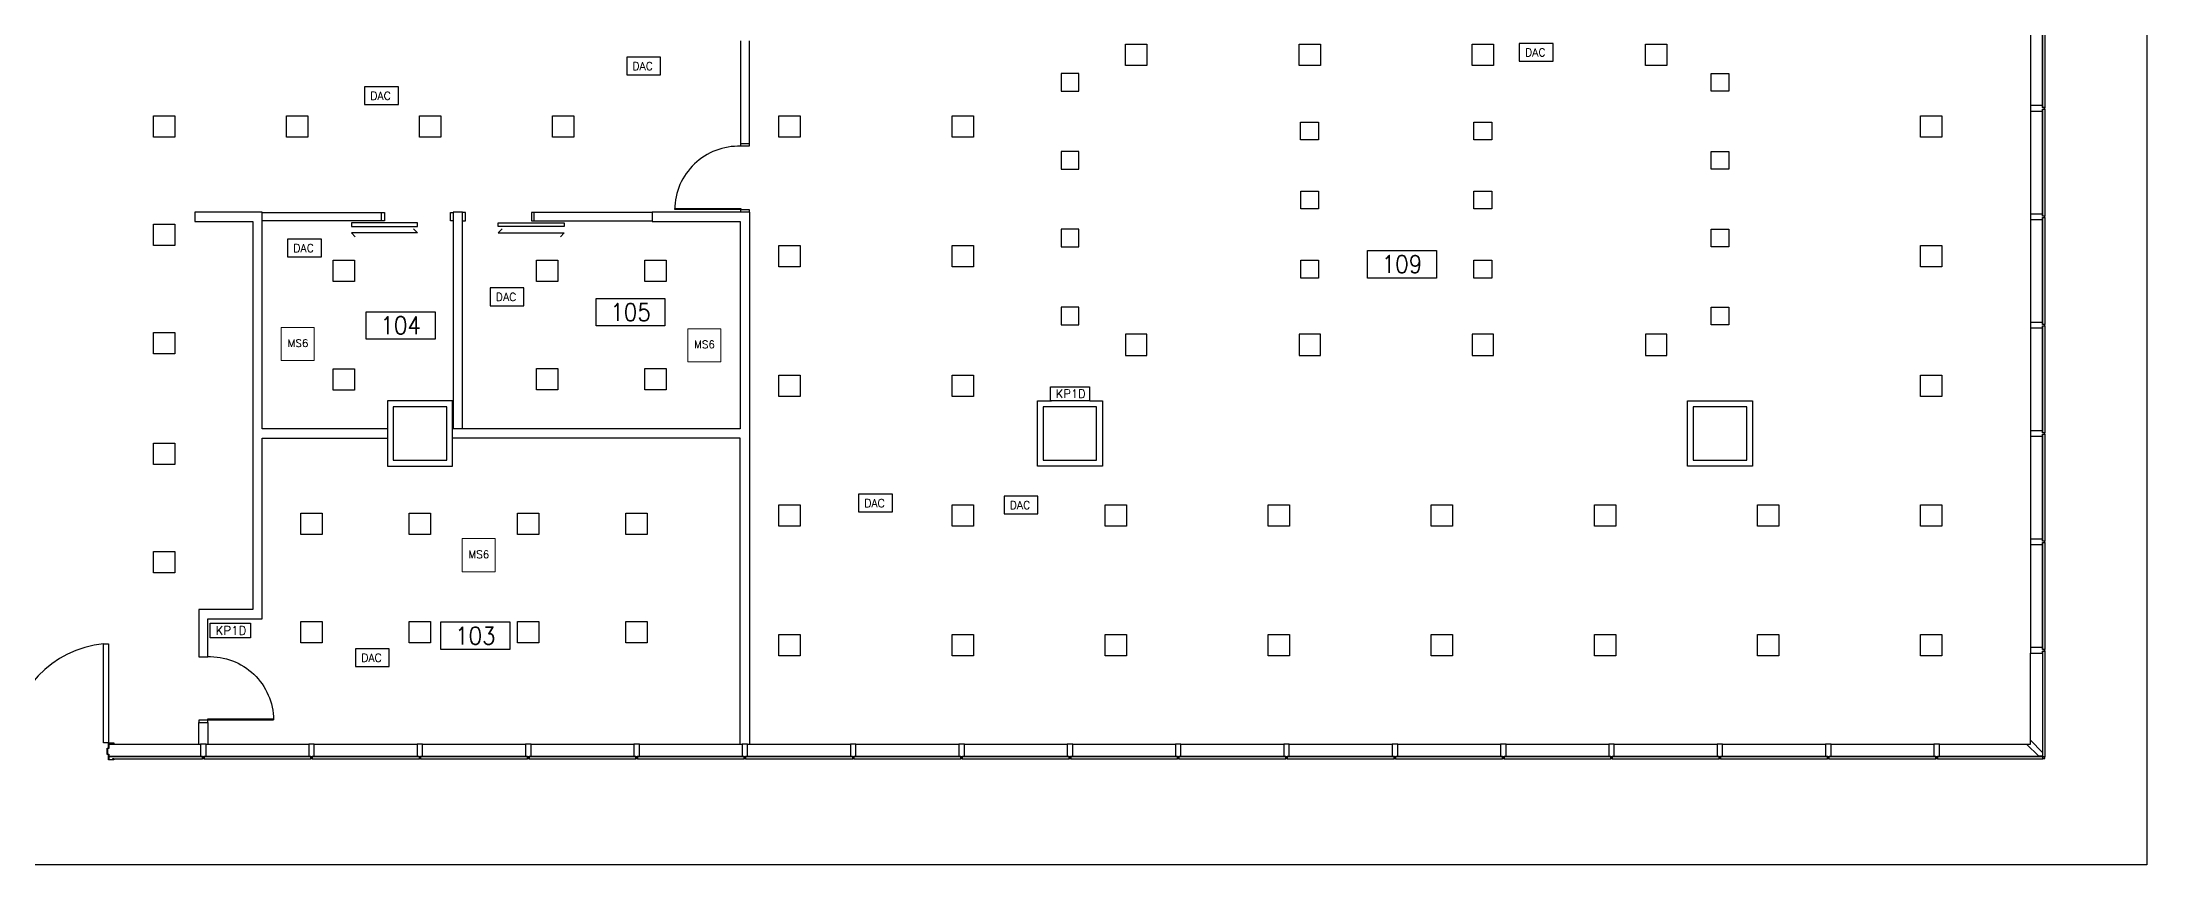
# Model space of a CAD drawing. Header units: feet. Extents: x 0 to 2667, y 0 to 2073.
# Drawn here: x 1483 to 2667, y 0 to 463 of the extents above; entities that cross this region are included whole.
import ezdxf
from ezdxf.enums import TextEntityAlignment as Align

# ---------------------------------------------------------------- set-up
doc = ezdxf.new("R2010")
doc.units = ezdxf.units.FT
doc.header["$LTSCALE"] = 400
doc.header["$MEASUREMENT"] = 0
doc.set_wipeout_variables(frame=1)
doc.layers.get('0').update_dxf_attribs({"color": 255})
for name, color, linetype in [('Doors', 7, 'Continuous'), ('FLT-FIXTURES', 3, 'Continuous'), ('FLT-PERIPHERALS', 6, 'Continuous')]:
    doc.layers.add(name, color=color, linetype=linetype)
doc.styles.add('MB M light', font='romans.shx', dxfattribs={"width": 0.9})
doc.styles.add('SIMPLEX', font='simplex.shx')
doc.styles.get("Standard").update_dxf_attribs({"font": 'romans.shx'})

# ---------------------------------------------------------------- blocks, each defined once
blk = doc.blocks.new('RecMullion')
for p, q in [((74048, -15082), (74048, -16507)), ((74216, -16507), (74216, -15082))]:
    blk.add_line(p, q)
blk = doc.blocks.new('Mullion')
for p, q in [((-37.5, 6), (-37.5, 174)), ((-37.5, 174), (37.5, 174)), ((-9.5, 6), (-37.5, 6)), ((-9.5, -26), (-9.5, 6)), ((37.5, 6), (9.5, 6)), ((9.5, 6), (9.5, -26)), ((37.5, 174), (37.5, 6)), ((9.5, -26), (-9.5, -26))]:
    blk.add_line(p, q)
blk = doc.blocks.new('Mullion-Corner')
for p, q in [((-174, 174), (-227, 174)), ((-227, 174), (-59, 6)), ((-6, 59), (-174, 227)), ((-174, 227), (-174, 174)), ((-59, 6), (-6, 6)), ((-6, 6), (-6, 59))]:
    blk.add_line(p, q)
blk.add_lwpolyline([(26, -26), (0, -26), (0, 0), (26, 0)], close=True)
blk = doc.blocks.new('MB M room tag')
at = {"style": 'MB M light', "width": 0.9}
for tag, p in [('ROOM2', (0, 8.07)), ('AREA2', (0, -4.24))]:
    blk.add_attdef(tag, text='', height=1.75, dxfattribs=at).set_placement(p, align=Align.MIDDLE)
blk.add_wipeout([(-4.76, 3.81), (-4.76, 0), (4.76, 0), (4.76, 3.81)])
blk.add_lwpolyline([(-4.76, 3.81), (4.76, 3.81), (4.76, 0), (-4.76, 0)], close=True)
for tag, p in [('ROOM1', (0, 5.5)), ('AREA1', (0, -1.67))]:
    blk.add_attdef(tag, text='', height=1.75, dxfattribs=at).set_placement(p, align=Align.MIDDLE)
blk.add_attdef('0000', text='', height=2.41, dxfattribs=at).set_placement((0, 1.9), align=Align.MIDDLE_CENTER)
blk = doc.blocks.new('GLASS DOOR 36')
at = {"layer": 'Doors'}
blk.add_lwpolyline([(165364, 113193), (165364, 114107), (165374, 114107), (165374, 113193)], close=True, dxfattribs=at)
blk.add_arc((165355, 113225), 883, 357.9321, 89.4535, dxfattribs=at)
blk = doc.blocks.new('FLT-DAC')
at = {"layer": 'FLT-FIXTURES', "insert": (3.2, 7.2), "char_height": 4.5, "attachment_point": 1, "bg_fill": 2}
blk.add_mtext('DAC', dxfattribs=at)
at = {"layer": 'FLT-FIXTURES'}
blk.add_lwpolyline([(0, 0), (19, 0), (19, 10), (0, 10)], close=True, dxfattribs=at)
blk = doc.blocks.new('FLT-MS6')
at = {"layer": 'FLT-PERIPHERALS', "lineweight": 0}
blk.add_lwpolyline([(0, 0), (18.6, 0), (18.6, 18.6), (0, 18.6)], close=True, dxfattribs=at)
at = {"layer": 'FLT-PERIPHERALS', "insert": (3.6, 11.9), "char_height": 4.27, "attachment_point": 1, "style": 'SIMPLEX'}
blk.add_mtext('MS6', dxfattribs=at)
blk = doc.blocks.new('FLT-KP1D')
at = {"layer": 'FLT-PERIPHERALS', "insert": (3.1, 6.6), "char_height": 4.87, "attachment_point": 1, "bg_fill": 2}
blk.add_mtext('KP1D', dxfattribs=at)
at = {"layer": 'FLT-PERIPHERALS'}
blk.add_lwpolyline([(0, 8.3), (22.7, 8.3), (22.7, 0), (0, 0)], close=True, dxfattribs=at)
blk = doc.blocks.new('FLT-KP2D')
at = {"layer": 'FLT-PERIPHERALS', "insert": (3, 6.4), "char_height": 4.72, "attachment_point": 1, "bg_fill": 2}
blk.add_mtext('KP1D', dxfattribs=at)
at = {"layer": 'FLT-PERIPHERALS'}
blk.add_lwpolyline([(0, 8), (22, 8), (22, 0), (0, 0)], close=True, dxfattribs=at)
blk = doc.blocks.new('FLT-LT6-DUMMY')
at = {"layer": 'FLT-FIXTURES'}
blk.add_lwpolyline([(0, 12), (12, 12), (12, 0), (0, 0)], close=True, dxfattribs=at)
blk = doc.blocks.new('FLT-LT7-DUMMY')
at = {"layer": 'FLT-FIXTURES'}
blk.add_lwpolyline([(0, 12), (12, 12), (12, 0), (0, 0)], close=True, dxfattribs=at)
blk = doc.blocks.new('FLT-LT4')
at = {"layer": 'FLT-FIXTURES'}
blk.add_lwpolyline([(0, 10), (10, 10), (10, 0), (0, 0)], close=True, dxfattribs=at)
blk = doc.blocks.new('Two Doors')
blk.add_lwpolyline([(-35.3, 37.12), (-37.12, 37.12), (-37.12, 0), (-35.3, 0), (-35.3, 37.12, -0.37165), (0, 0, -0.37165), (35.3, 37.12), (35.3, 0), (37.12, 0), (39.15, 0), (39.15, -0.49), (38.75, -0.49), (38.75, -0.37), (39.03, -0.37), (39.03, -0.12), (37.24, -0.12), (37.24, -2.11), (36.72, -2.11), (36.72, -4.22), (37.24, -4.22), (37.24, -6.21), (39.03, -6.21), (39.03, -5.97), (38.75, -5.97), (38.75, -5.85), (39.15, -5.85), (39.15, -6.34), (37.12, -6.34), (37.12, -4.35), (36.59, -4.35), (36.59, -1.99), (37.12, -1.99), (37.12, 0), (37.12, 37.12), (35.3, 37.12)], format="xyb")
blk.add_lwpolyline([(-37.12, -1.99), (-37.12, 0), (-39.15, 0), (-39.15, -0.49), (-38.75, -0.49), (-38.75, -0.37), (-39.03, -0.37), (-39.03, -0.12), (-37.24, -0.12), (-37.24, -2.11), (-36.72, -2.11), (-36.72, -4.22), (-37.24, -4.22), (-37.24, -6.21), (-39.03, -6.21), (-39.03, -5.97), (-38.75, -5.97), (-38.75, -5.85), (-39.15, -5.85), (-39.15, -6.34), (-37.12, -6.34), (-37.12, -4.35), (-36.59, -4.35), (-36.59, -1.99)], close=True)

msp = doc.modelspace()

# ---------------------------------------------------------------- linework, layer by layer
at = {"color": 255}
for p, q in [((2601.2, 70), (2601.2, 119.1)), ((2608, 119.1), (2608, 63.2)), ((1520.3, 67.8), (1572.1, 67.8)), ((1572.1, 61), (1520.5, 61)), ((2549.9, 67.8), (2599, 67.8)), ((2605.8, 61), (2549.9, 61))]:
    msp.add_line(p, q, dxfattribs=at)
for points in [[(2609.3, 485.8), (2609.3, 425.6), (2608.2, 425.6), (2608.2, 485.8)], [(2609.3, 424.9), (2609.3, 364.7), (2608.2, 364.7), (2608.2, 424.9)], [(1875.9, 405.5), (1880.6, 405.5), (1880.6, 404), (1875.9, 404)], [(1694, 358.9), (1694, 361), (1656.9, 361), (1656.9, 358.9)], [(1673.9, 366.7), (1675.5, 366.7), (1675.5, 362), (1673.9, 362)], [(1739.5, 358.9), (1739.5, 361), (1776.6, 361), (1776.6, 358.9)], [(1759.6, 366.7), (1758.1, 366.7), (1758.1, 362), (1759.6, 362)], [(2609.3, 363.9), (2609.3, 303.8), (2608.2, 303.8), (2608.2, 363.9)], [(2609.3, 303), (2609.3, 242.9), (2608.2, 242.9), (2608.2, 303)], [(1713.7, 260.8), (1677.2, 260.8), (1677.2, 224.2), (1713.7, 224.2)], [(2079.3, 260.8), (2079.3, 224.2), (2042.7, 224.2), (2042.7, 260.8)], [(2444.8, 260.8), (2444.8, 224.2), (2408.3, 224.2), (2408.3, 260.8)], [(1710.5, 257.5), (1680.4, 257.5), (1680.4, 227.5), (1710.5, 227.5)], [(2441.6, 257.5), (2411.5, 257.5), (2411.5, 227.5), (2441.6, 227.5)], [(2609.3, 242.1), (2609.3, 181.9), (2608.2, 181.9), (2608.2, 242.1)], [(2609.3, 181.2), (2609.3, 121), (2608.2, 121), (2608.2, 181.2)], [(2609.3, 60.8), (2548.8, 60.8), (2548.8, 59.7), (2608.2, 59.7), (2608.2, 120.3), (2609.3, 120.3)], [(1574, 59.7), (1634.1, 59.7), (1634.1, 60.8), (1574, 60.8)], [(1634.9, 59.7), (1695.1, 59.7), (1695.1, 60.8), (1634.9, 60.8)], [(1695.8, 59.7), (1756, 59.7), (1756, 60.8), (1695.8, 60.8)], [(1756.8, 59.7), (1816.9, 59.7), (1816.9, 60.8), (1756.8, 60.8)], [(1817.7, 59.7), (1877.8, 59.7), (1877.8, 60.8), (1817.7, 60.8)], [(1878.6, 59.7), (1938.8, 59.7), (1938.8, 60.8), (1878.6, 60.8)], [(1939.5, 59.7), (1999.7, 59.7), (1999.7, 60.8), (1939.5, 60.8)], [(2000.4, 59.7), (2060.6, 59.7), (2060.6, 60.8), (2000.4, 60.8)], [(2061.4, 59.7), (2121.5, 59.7), (2121.5, 60.8), (2061.4, 60.8)], [(2122.3, 59.7), (2182.4, 59.7), (2182.4, 60.8), (2122.3, 60.8)], [(2183.2, 59.7), (2243.4, 59.7), (2243.4, 60.8), (2183.2, 60.8)], [(2244.1, 59.7), (2304.3, 59.7), (2304.3, 60.8), (2244.1, 60.8)], [(2305.1, 59.7), (2365.2, 59.7), (2365.2, 60.8), (2305.1, 60.8)], [(2366, 59.7), (2426.1, 59.7), (2426.1, 60.8), (2366, 60.8)], [(2426.9, 59.7), (2487.1, 59.7), (2487.1, 60.8), (2426.9, 60.8)], [(2487.8, 59.7), (2548, 59.7), (2548, 60.8), (2487.8, 60.8)]]:
    msp.add_lwpolyline(points, close=True, dxfattribs=at)
for points in [[(1875.9, 405.5), (1875.9, 463.2)], [(1880.5, 463.2), (1880.5, 405.5)], [(1719.4, 245.1), (1719.4, 367), (1714.1, 367), (1714.1, 245.1)], [(1875.9, 367), (1875.9, 368.5), (1880.6, 368.5), (1880.6, 367)], [(1606.7, 366.7), (1675.5, 366.7)], [(1675.5, 362), (1606.7, 362)], [(1691.8, 357.5), (1694, 355.3), (1656.9, 355.3), (1659.1, 353.1)], [(1714.1, 362), (1712.6, 362), (1712.6, 366.7), (1714.1, 366.7)], [(1719.4, 362), (1721, 362), (1721, 366.7), (1719.4, 366.7)], [(1741.7, 357.5), (1739.5, 355.3), (1776.6, 355.3), (1774.5, 353.1)], [(1826, 366.7), (1758.1, 366.7)], [(1758.1, 362), (1826, 362)], [(1571, 67.8), (1571, 80), (1576.2, 80), (1576.2, 67.8)], [(1571.3, 80), (1571.3, 81.6), (1575.9, 81.6), (1575.9, 80)], [(1523.4, 59.7), (1573.2, 59.7), (1573.2, 60.8), (1520.5, 60.8)]]:
    msp.add_lwpolyline(points, dxfattribs=at)

# ---------------------------------------------------------------- block references
at = {"color": 255, "yscale": 0.0406158, "zscale": 0.0406158}
for name, p, xscale, rotation in [('RecMullion', (5615.5, -185.8), 0.0406158, 180), ('RecMullion', (5615.5, -246.7), 0.0406158, 180), ('RecMullion', (5615.5, -307.6), 0.0406158, 180), ('RecMullion', (5615.5, -368.6), 0.0406158, 180), ('RecMullion', (5615.5, -429.5), 0.0406158, 180), ('RecMullion', (5615.5, -490.4), 0.0406158, 180), ('RecMullion', (2245.6, -2946.5), -0.0406158, 270), ('RecMullion', (2306.5, -2946.5), -0.0406158, 270), ('RecMullion', (2367.4, -2946.5), -0.0406158, 270), ('RecMullion', (2428.3, -2946.5), -0.0406158, 270), ('RecMullion', (2489.3, -2946.5), -0.0406158, 270), ('RecMullion', (2550.2, -2946.5), -0.0406158, 270), ('RecMullion', (2611.1, -2946.5), -0.0406158, 270), ('RecMullion', (2672, -2946.5), -0.0406158, 270), ('RecMullion', (2733, -2946.5), -0.0406158, 270), ('RecMullion', (2793.9, -2946.5), -0.0406158, 270), ('RecMullion', (2854.8, -2946.5), -0.0406158, 270), ('RecMullion', (2915.7, -2946.5), -0.0406158, 270), ('RecMullion', (2976.7, -2946.5), -0.0406158, 270), ('RecMullion', (3037.6, -2946.5), -0.0406158, 270), ('RecMullion', (3098.5, -2946.5), -0.0406158, 270), ('RecMullion', (3159.4, -2946.5), -0.0406158, 270), ('Mullion-Corner', (2608.2, 60.8), -0.0406158, 90)]:
    msp.add_blockref(name, p, dxfattribs=dict(at, xscale=xscale, rotation=rotation))
at = {"color": 255, "extrusion": (0, 0, -1), "xscale": 0.0406158, "yscale": 0.0406158, "zscale": 0.0406158, "rotation": 270}
for p in [(-2608.2, 425.3), (-2608.2, 364.3), (-2608.2, 303.4), (-2608.2, 242.5), (-2608.2, 181.6), (-2608.2, 120.6)]:
    msp.add_blockref('Mullion', p, dxfattribs=at)
at = {"color": 255}
ref = msp.add_blockref('MB M room tag', (2247.7, 329.9), dxfattribs=dict(at, xscale=4.06158, yscale=4.06158, zscale=4.06158))
ref.add_attrib('0000', '109', dxfattribs={"height": 9.81, "style": 'MB M light', "width": 0.9}).set_placement((2247.7, 337.7), align=Align.MIDDLE_CENTER)
ref = msp.add_blockref('MB M room tag', (1684.6, 295.5), dxfattribs=dict(at, xscale=4.06158, yscale=4.06158, zscale=4.06158))
ref.add_attrib('0000', '104', dxfattribs={"height": 9.81, "style": 'MB M light', "width": 0.9}).set_placement((1684.6, 303.3), align=Align.MIDDLE_CENTER)
ref = msp.add_blockref('MB M room tag', (1813.9, 303), dxfattribs=dict(at, xscale=4.06158, yscale=4.06158, zscale=4.06158))
ref.add_attrib('0000', '105', dxfattribs={"height": 9.81, "style": 'MB M light', "width": 0.9}).set_placement((1813.9, 310.7), align=Align.MIDDLE_CENTER)
ref = msp.add_blockref('MB M room tag', (1726.6, 121.1), dxfattribs=dict(at, xscale=4.06158, yscale=4.06158, zscale=4.06158))
ref.add_attrib('0000', '103', dxfattribs={"height": 9.81, "style": 'MB M light', "width": 0.9}).set_placement((1726.6, 128.8), align=Align.MIDDLE_CENTER)
at = {"color": 255, "extrusion": (0, 0, -1), "xscale": 0.0406158, "yscale": 0.0406158, "zscale": 0.0406158}
for p in [(-1573.6, 60.8), (-1634.5, 60.8), (-1695.4, 60.8), (-1756.4, 60.8), (-1817.3, 60.8), (-1878.2, 60.8), (-1939.1, 60.8), (-2000.1, 60.8), (-2061, 60.8), (-2121.9, 60.8), (-2182.8, 60.8), (-2243.8, 60.8), (-2304.7, 60.8), (-2365.6, 60.8), (-2426.5, 60.8), (-2487.5, 60.8), (-2548.4, 60.8)]:
    msp.add_blockref('Mullion', p, dxfattribs=at)
at = {"layer": 'Doors', "color": 255, "lineweight": 0, "yscale": 0.0406158, "zscale": 0.0406158}
for p, xscale, rotation in [((6473.3, -6347.9), 0.0406158, 89.99999999999999), ((-3021.5, -6634.8), -0.0406158, 270)]:
    msp.add_blockref('GLASS DOOR 36', p, dxfattribs=dict(at, xscale=xscale, rotation=rotation))
at = {"layer": 'Doors', "color": 255, "lineweight": 0, "xscale": -1.5, "yscale": 1.5, "zscale": 1.5}
msp.add_blockref('Two Doors', (1464.6, 68.6), dxfattribs=at)
at = {"layer": 'FLT-FIXTURES'}
for p in [(2313.7, 451.8), (1811.7, 444.1), (1664.3, 427.4), (1621, 341.8), (1734.9, 314.3), (1942.1, 198.4), (2023.9, 197.3), (1659.2, 111.5)]:
    msp.add_blockref('FLT-DAC', p, dxfattribs=at)
at = {"layer": 'FLT-FIXTURES', "rotation": 270}
for name, p in [('FLT-LT7-DUMMY', (2092.3, 461.3, 0)), ('FLT-LT7-DUMMY', (2189.8, 461.3, 0)), ('FLT-LT7-DUMMY', (2287.2, 461.3, 0)), ('FLT-LT7-DUMMY', (2384.7, 461.3, 0)), ('FLT-LT4', (2421.5, 444.9)), ('FLT-LT6-DUMMY', (1545.6, 421.1)), ('FLT-LT6-DUMMY', (1620.4, 421.1)), ('FLT-LT6-DUMMY', (1695.2, 421.1)), ('FLT-LT6-DUMMY', (1770, 421.1)), ('FLT-LT6-DUMMY', (1897.3, 421.1, 0)), ('FLT-LT7-DUMMY', (1994.8, 421.1, 0)), ('FLT-LT4', (2190.7, 417.6, 0)), ('FLT-LT4', (2288.2, 417.6, 0)), ('FLT-LT6-DUMMY', (2539.4, 421.1)), ('FLT-LT4', (2421.5, 401.1)), ('FLT-LT4', (2190.8, 378.8, 0)), ('FLT-LT4', (2288.2, 378.8, 0)), ('FLT-LT6-DUMMY', (1545.6, 360.2)), ('FLT-LT4', (2421.5, 357.4)), ('FLT-LT6-DUMMY', (1897.3, 348.2, 0)), ('FLT-LT7-DUMMY', (1994.8, 348.2, 0)), ('FLT-LT6-DUMMY', (2539.4, 348.2)), ('FLT-LT6-DUMMY', (1646.7, 339.9)), ('FLT-LT6-DUMMY', (1760.9, 340)), ('FLT-LT6-DUMMY', (1821.9, 340)), ('FLT-LT4', (2190.8, 339.9, 0)), ('FLT-LT4', (2288.2, 339.9, 0)), ('FLT-LT4', (2421.5, 313.6)), ('FLT-LT6-DUMMY', (1545.6, 299.3)), ('FLT-LT6-DUMMY', (1646.7, 278.9)), ('FLT-LT6-DUMMY', (1760.9, 279)), ('FLT-LT6-DUMMY', (1821.9, 279)), ('FLT-LT6-DUMMY', (1897.3, 275.3, 0)), ('FLT-LT7-DUMMY', (1994.8, 275.3)), ('FLT-LT6-DUMMY', (2539.4, 275.3)), ('FLT-LT6-DUMMY', (1545.6, 237.1)), ('FLT-LT6-DUMMY', (1897.3, 202.4)), ('FLT-LT7-DUMMY', (1994.8, 202.4, 0)), ('FLT-LT6-DUMMY', (2080.8, 202.4)), ('FLT-LT6-DUMMY', (2172.5, 202.4)), ('FLT-LT6-DUMMY', (2264.2, 202.4)), ('FLT-LT6-DUMMY', (2356, 202.4)), ('FLT-LT6-DUMMY', (2447.7, 202.4)), ('FLT-LT6-DUMMY', (2539.4, 202.4)), ('FLT-LT6-DUMMY', (1628.4, 197.7)), ('FLT-LT6-DUMMY', (1689.4, 197.7)), ('FLT-LT6-DUMMY', (1750.3, 197.7)), ('FLT-LT6-DUMMY', (1811.2, 197.7)), ('FLT-LT6-DUMMY', (1545.6, 176.2)), ('FLT-LT6-DUMMY', (1628.4, 136.8)), ('FLT-LT6-DUMMY', (1689.4, 136.8)), ('FLT-LT6-DUMMY', (1811.2, 136.8)), ('FLT-LT6-DUMMY', (1897.3, 129.5)), ('FLT-LT7-DUMMY', (1994.8, 129.5, 0)), ('FLT-LT6-DUMMY', (2080.8, 129.5)), ('FLT-LT6-DUMMY', (2172.5, 129.5)), ('FLT-LT6-DUMMY', (2264.2, 129.5)), ('FLT-LT6-DUMMY', (2356, 129.5)), ('FLT-LT6-DUMMY', (2447.7, 129.5)), ('FLT-LT6-DUMMY', (2539.4, 129.5))]:
    msp.add_blockref(name, p, dxfattribs=at)
at = {"layer": 'FLT-FIXTURES', "xscale": -1}
for name, p, rotation in [('FLT-LT4', (2066, 444.9), 90), ('FLT-LT4', (2066, 401.1), 90), ('FLT-LT4', (2066, 357.4), 90), ('FLT-LT4', (2066, 313.6), 90), ('FLT-LT7-DUMMY', (2092.3, 286.3, 0), 270), ('FLT-LT7-DUMMY', (2189.8, 286.3, 0), 270), ('FLT-LT7-DUMMY', (2287.2, 286.3, 0), 270), ('FLT-LT7-DUMMY', (2384.7, 286.3, 0), 270)]:
    msp.add_blockref(name, p, dxfattribs=dict(at, rotation=rotation))
at = {"layer": 'FLT-PERIPHERALS'}
for name, p in [('FLT-MS6', (1617.4, 283.5)), ('FLT-MS6', (1846, 282.8)), ('FLT-MS6', (1719.1, 164.8)), ('FLT-KP1D', (1577.4, 127.6))]:
    msp.add_blockref(name, p, dxfattribs=at)

# ---------------------------------------------------------------- next in the draw order: linework, layer by layer
at = {"color": 255, "elevation": 0}
for points in [[(1677.2, 245.1), (1606.7, 245.1), (1606.7, 367), (1568.9, 367), (1568.9, 361.7), (1601.4, 361.7), (1601.4, 143.6), (1571, 143.6), (1571, 138.3), (1571, 117), (1576.2, 117), (1576.2, 138.3), (1606.7, 138.3), (1606.7, 239.8), (1677.2, 239.8)], [(1880.9, 67.9), (1880.9, 367), (1826, 367), (1826, 361.7), (1875.6, 361.7), (1875.6, 245.1), (1713.7, 245.1)]]:
    msp.add_lwpolyline(points, dxfattribs=at)
at = {"color": 255}
msp.add_lwpolyline([(1875.6, 67.9), (1875.6, 239.8), (1713.7, 239.8)], dxfattribs=at)

# ---------------------------------------------------------------- next in the draw order: block references
at = {"layer": 'FLT-FIXTURES', "rotation": 270}
msp.add_blockref('FLT-LT6-DUMMY', (1750.3, 136.8), dxfattribs=at)
at = {"layer": 'FLT-PERIPHERALS'}
msp.add_blockref('FLT-KP2D', (2050, 260.8), dxfattribs=at)

# ---------------------------------------------------------------- next in the draw order: linework, layer by layer
at = {"color": 255}
for points in [[(2666.6, 2073), (2666.6, 0), (0, 0), (0, 2073)], [(2076, 257.5), (2046, 257.5), (2046, 227.5), (2076, 227.5)]]:
    msp.add_lwpolyline(points, close=True, dxfattribs=at)

doc.saveas('drawing.dxf')
